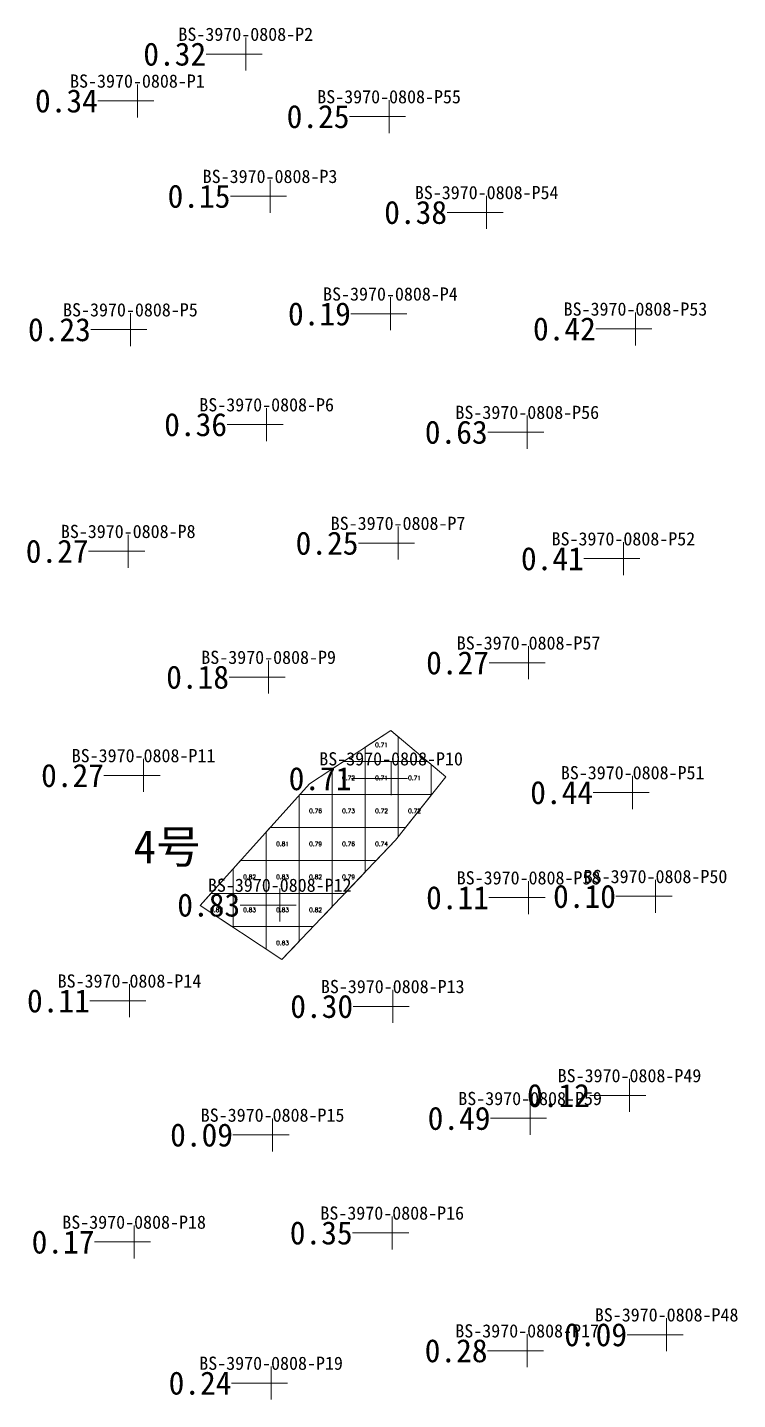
# Model space of a CAD drawing. Header units: inches. Extents: x 469936 to 470059, y 4349694 to 4349779.
# Drawn here: x 470030.37 to 470051.89, y 4349737.35 to 4349778.91 of the extents above; entities that cross this region are included whole.
import ezdxf
from ezdxf.enums import TextEntityAlignment as Align

# ---------------------------------------------------------------- set-up
doc = ezdxf.new("R2010")
doc.units = ezdxf.units.IN
doc.header["$MEASUREMENT"] = 0
for name, color, linetype, lineweight in [('0.500-1.000', 7, 'Continuous', 0), ('孔口文字', 7, 'Continuous', 0), ('点', 7, 'Continuous', 0), ('爆区方格网', 7, 'Continuous', 0), ('线条', 7, 'Continuous', 0), ('钻孔', 7, 'Continuous', 0)]:
    doc.layers.add(name, color=color, linetype=linetype, lineweight=lineweight)
doc.styles.add('3dmine_textStyle_1', font='txt.shx', dxfattribs={"height": 1, "bigfont": 'gbcbig.shx'})
doc.styles.add('3dmine_textStyle_3', font='宋体.ttf', dxfattribs={"height": 1})
doc.styles.add('3dmine_textStyle_4', font='simsunb.ttf', dxfattribs={"height": 1})

msp = doc.modelspace()

# ---------------------------------------------------------------- hatches: boundary and pattern name
at = {"layer": '钻孔', "linetype": 'Continuous', "lineweight": 0, "true_color": 0x808080, "extrusion": (0, 1, 0)}
for points in [[(-470037.987, 3959.519), (-470036.987, 3959.519), (-470036.987, 3971.519), (-470037.987, 3971.519)], [(-470034.704, 3959.531), (-470033.704, 3959.531), (-470033.704, 3971.531), (-470034.704, 3971.531)], [(-470042.331, 3959.508), (-470041.331, 3959.508), (-470041.331, 3971.508), (-470042.331, 3971.508)], [(-470038.723, 3960.449), (-470037.723, 3960.449), (-470037.723, 3971.449), (-470038.723, 3971.449)], [(-470045.288, 3960.297), (-470044.288, 3960.297), (-470044.288, 3971.297), (-470045.288, 3971.297)], [(-470042.372, 3960.423), (-470041.372, 3960.423), (-470041.372, 3971.423), (-470042.372, 3971.423)], [(-470034.491, 3959.711), (-470033.491, 3959.711), (-470033.491, 3971.711), (-470034.491, 3971.711)], [(-470049.797, 3959.857), (-470048.797, 3959.857), (-470048.797, 3970.857), (-470049.797, 3970.857)], [(-470038.62, 3960.474), (-470037.62, 3960.474), (-470037.62, 3971.474), (-470038.62, 3971.474)], [(-470034.424, 3960.458), (-470033.424, 3960.458), (-470033.424, 3971.458), (-470034.424, 3971.458)], [(-470042.603, 3960.4), (-470041.603, 3960.4), (-470041.603, 3971.4), (-470042.603, 3971.4)], [(-470049.432, 3959.915), (-470048.432, 3959.915), (-470048.432, 3970.915), (-470049.432, 3970.915)], [(-470046.559, 3960.384), (-470045.559, 3960.384), (-470045.559, 3971.384), (-470046.559, 3971.384)], [(-470038.68, 3960.491), (-470037.68, 3960.491), (-470037.68, 3971.491), (-470038.68, 3971.491)], [(-470034.889, 3959.846), (-470033.889, 3959.846), (-470033.889, 3971.846), (-470034.889, 3971.846)], [(-470049.713, 3960.243), (-470048.713, 3960.243), (-470048.713, 3971.243), (-470049.713, 3971.243)], [(-470050.406, 3960.323), (-470049.406, 3960.323), (-470049.406, 3971.323), (-470050.406, 3971.323)], [(-470046.558, 3960.306), (-470045.558, 3960.306), (-470045.558, 3971.306), (-470046.558, 3971.306)], [(-470034.462, 3960.127), (-470033.462, 3960.127), (-470033.462, 3971.127), (-470034.462, 3971.127)], [(-470042.441, 3960.035), (-470041.441, 3960.035), (-470041.441, 3971.035), (-470042.441, 3971.035)], [(-470049.617, 3959.794), (-470048.617, 3959.794), (-470048.617, 3970.794), (-470049.617, 3970.794)], [(-470046.605, 3959.944), (-470045.605, 3959.944), (-470045.605, 3970.944), (-470046.605, 3970.944)], [(-470038.8, 3959.934), (-470037.8, 3959.934), (-470037.8, 3970.934), (-470038.8, 3970.934)], [(-470042.426, 3959.841), (-470041.426, 3959.841), (-470041.426, 3970.841), (-470042.426, 3970.841)], [(-470034.603, 3959.837), (-470033.603, 3959.837), (-470033.603, 3970.837), (-470034.603, 3970.837)], [(-470050.743, 3959.527), (-470049.743, 3959.527), (-470049.743, 3970.527), (-470050.743, 3970.527)], [(-470046.515, 3959.759), (-470045.515, 3959.759), (-470045.515, 3970.759), (-470046.515, 3970.759)], [(-470038.754, 3959.613), (-470037.754, 3959.613), (-470037.754, 3970.613), (-470038.754, 3970.613)]]:
    msp.add_hatch(color=8, dxfattribs=at).paths.add_polyline_path(points, flags=0)
at = {"layer": '钻孔', "linetype": 'Continuous', "lineweight": 0, "true_color": 0x00ffff, "extrusion": (0, 1, 0)}
for points in [[(-470046.519, 3959.51), (-470045.519, 3959.51), (-470045.519, 3971.51), (-470046.519, 3971.51)], [(-470042.392, 3960.249), (-470041.392, 3960.249), (-470041.392, 3971.249), (-470042.392, 3971.249)], [(-470039.017, 3960.219), (-470038.017, 3960.219), (-470038.017, 3971.219), (-470039.017, 3971.219)]]:
    msp.add_hatch(color=4, dxfattribs=at).paths.add_polyline_path(points, flags=0)

# ---------------------------------------------------------------- linework, layer by layer
at = {"layer": '0.500-1.000', "color": 4, "linetype": 'Continuous', "lineweight": 0, "true_color": 0x00ffff}
msp.add_lwpolyline([(470043.046, 4349756.214), (470041.529, 4349754.299), (470040.667, 4349753.395), (470038.08, 4349750.68), (470035.601, 4349752.316), (470038.383, 4349755.409), (470038.916, 4349756.003), (470041.379, 4349757.616), (470043.046, 4349756.214)], dxfattribs=at)
at = {"layer": '点', "color": 138, "linetype": 'Continuous', "lineweight": 0, "true_color": 0x004c4c}
for points, elevation in [([(470036.987, 4349777.606), (470036.987, 4349778.606)], 3971.519), ([(470037.487, 4349778.106), (470036.487, 4349778.106)], 3971.519), ([(470033.704, 4349776.188), (470033.704, 4349777.188)], 3971.531), ([(470034.204, 4349776.688), (470033.204, 4349776.688)], 3971.531), ([(470041.331, 4349775.714), (470041.331, 4349776.714)], 3971.508), ([(470041.831, 4349776.214), (470040.831, 4349776.214)], 3971.508), ([(470037.723, 4349773.3), (470037.723, 4349774.3)], 3971.449), ([(470038.223, 4349773.8), (470037.223, 4349773.8)], 3971.449), ([(470044.288, 4349772.811), (470044.288, 4349773.811)], 3971.297), ([(470044.788, 4349773.311), (470043.788, 4349773.311)], 3971.297), ([(470041.372, 4349769.738), (470041.372, 4349770.738)], 3971.423), ([(470033.491, 4349769.259), (470033.491, 4349770.259)], 3971.711), ([(470041.872, 4349770.238), (470040.872, 4349770.238)], 3971.423), ([(470048.797, 4349769.282), (470048.797, 4349770.282)], 3970.857), ([(470033.991, 4349769.759), (470032.991, 4349769.759)], 3971.711), ([(470049.297, 4349769.782), (470048.297, 4349769.782)], 3970.857), ([(470037.62, 4349766.383), (470037.62, 4349767.383)], 3971.474), ([(470045.519, 4349766.153), (470045.519, 4349767.153)], 3971.51), ([(470038.12, 4349766.883), (470037.12, 4349766.883)], 3971.474), ([(470046.019, 4349766.653), (470045.019, 4349766.653)], 3971.51), ([(470041.603, 4349762.792), (470041.603, 4349763.792)], 3971.4), ([(470033.424, 4349762.546), (470033.424, 4349763.546)], 3971.458), ([(470033.924, 4349763.046), (470032.924, 4349763.046)], 3971.458), ([(470042.103, 4349763.292), (470041.103, 4349763.292)], 3971.4), ([(470048.432, 4349762.322), (470048.432, 4349763.322)], 3970.915), ([(470048.932, 4349762.822), (470047.932, 4349762.822)], 3970.915), ([(470045.559, 4349759.167), (470045.559, 4349760.167)], 3971.384), ([(470037.68, 4349758.733), (470037.68, 4349759.733)], 3971.491), ([(470046.059, 4349759.667), (470045.059, 4349759.667)], 3971.384), ([(470038.18, 4349759.233), (470037.18, 4349759.233)], 3971.491), ([(470033.889, 4349755.755), (470033.889, 4349756.755)], 3971.846), ([(470041.392, 4349755.658), (470041.392, 4349756.658)], 3971.249), ([(470034.389, 4349756.255), (470033.389, 4349756.255)], 3971.846), ([(470041.892, 4349756.158), (470040.892, 4349756.158)], 3971.249), ([(470048.713, 4349755.238), (470048.713, 4349756.238)], 3971.243), ([(470049.213, 4349755.738), (470048.213, 4349755.738)], 3971.243), ([(470045.558, 4349752.053), (470045.558, 4349753.053)], 3971.306), ([(470049.406, 4349752.093), (470049.406, 4349753.093)], 3971.323), ([(470038.017, 4349751.83), (470038.017, 4349752.83)], 3971.219), ([(470049.906, 4349752.593), (470048.906, 4349752.593)], 3971.323), ([(470038.517, 4349752.33), (470037.517, 4349752.33)], 3971.219), ([(470046.058, 4349752.553), (470045.058, 4349752.553)], 3971.306), ([(470033.462, 4349748.928), (470033.462, 4349749.928)], 3971.127), ([(470041.441, 4349748.76), (470041.441, 4349749.76)], 3971.035), ([(470033.962, 4349749.428), (470032.962, 4349749.428)], 3971.127), ([(470041.941, 4349749.26), (470040.941, 4349749.26)], 3971.035), ([(470048.617, 4349746.061), (470048.617, 4349747.061)], 3970.794), ([(470045.605, 4349745.369), (470045.605, 4349746.369)], 3970.944), ([(470049.117, 4349746.561), (470048.117, 4349746.561)], 3970.794), ([(470037.8, 4349744.865), (470037.8, 4349745.865)], 3970.934), ([(470046.105, 4349745.869), (470045.105, 4349745.869)], 3970.944), ([(470038.3, 4349745.365), (470037.3, 4349745.365)], 3970.934), ([(470033.603, 4349741.623), (470033.603, 4349742.623)], 3970.837), ([(470041.426, 4349741.899), (470041.426, 4349742.899)], 3970.841), ([(470041.926, 4349742.399), (470040.926, 4349742.399)], 3970.841), ([(470034.103, 4349742.123), (470033.103, 4349742.123)], 3970.837), ([(470049.743, 4349738.815), (470049.743, 4349739.815)], 3970.527), ([(470045.515, 4349738.33), (470045.515, 4349739.33)], 3970.759), ([(470050.243, 4349739.315), (470049.243, 4349739.315)], 3970.527), ([(470046.015, 4349738.83), (470045.015, 4349738.83)], 3970.759), ([(470037.754, 4349737.35), (470037.754, 4349738.35)], 3970.613), ([(470038.254, 4349737.85), (470037.254, 4349737.85)], 3970.613)]:
    msp.add_lwpolyline(points, dxfattribs=dict(at, elevation=elevation))
at = {"layer": '爆区方格网', "color": 4, "linetype": 'Continuous', "lineweight": 0, "true_color": 0x00ffff, "elevation": 3971.219}
for points in [[(470041.602, 4349757.428), (470041.602, 4349756.681), (470040.602, 4349756.681), (470040.602, 4349757.108), (470041.379, 4349757.616), (470041.602, 4349757.428)], [(470040.602, 4349755.681), (470039.602, 4349755.681), (470039.602, 4349756.452), (470039.951, 4349756.681), (470040.602, 4349756.681), (470040.602, 4349755.681)], [(470041.602, 4349755.681), (470040.602, 4349755.681), (470040.602, 4349756.681), (470041.602, 4349756.681), (470041.602, 4349755.681)], [(470042.602, 4349756.587), (470042.602, 4349755.681), (470041.602, 4349755.681), (470041.602, 4349756.681), (470042.491, 4349756.681), (470042.602, 4349756.587)], [(470039.602, 4349754.681), (470038.602, 4349754.681), (470038.602, 4349755.654), (470038.627, 4349755.681), (470039.602, 4349755.681), (470039.602, 4349754.681)], [(470040.602, 4349754.681), (470039.602, 4349754.681), (470039.602, 4349755.681), (470040.602, 4349755.681), (470040.602, 4349754.681)], [(470041.602, 4349754.681), (470040.602, 4349754.681), (470040.602, 4349755.681), (470041.602, 4349755.681), (470041.602, 4349754.681)], [(470042.602, 4349755.654), (470041.831, 4349754.681), (470041.602, 4349754.681), (470041.602, 4349755.681), (470042.602, 4349755.681), (470042.602, 4349755.654)], [(470038.602, 4349753.681), (470037.602, 4349753.681), (470037.602, 4349754.542), (470037.727, 4349754.681), (470038.602, 4349754.681), (470038.602, 4349753.681)], [(470039.602, 4349753.681), (470038.602, 4349753.681), (470038.602, 4349754.681), (470039.602, 4349754.681), (470039.602, 4349753.681)], [(470040.602, 4349753.681), (470039.602, 4349753.681), (470039.602, 4349754.681), (470040.602, 4349754.681), (470040.602, 4349753.681)], [(470041.602, 4349754.392), (470041.529, 4349754.299), (470040.94, 4349753.681), (470040.602, 4349753.681), (470040.602, 4349754.681), (470041.602, 4349754.681), (470041.602, 4349754.392)], [(470037.602, 4349752.681), (470036.602, 4349752.681), (470036.602, 4349753.43), (470036.828, 4349753.681), (470037.602, 4349753.681), (470037.602, 4349752.681)], [(470038.602, 4349752.681), (470037.602, 4349752.681), (470037.602, 4349753.681), (470038.602, 4349753.681), (470038.602, 4349752.681)], [(470039.602, 4349752.681), (470038.602, 4349752.681), (470038.602, 4349753.681), (470039.602, 4349753.681), (470039.602, 4349752.681)], [(470040.602, 4349753.327), (470039.987, 4349752.681), (470039.602, 4349752.681), (470039.602, 4349753.681), (470040.602, 4349753.681), (470040.602, 4349753.327)], [(470036.602, 4349751.681), (470036.564, 4349751.681), (470035.602, 4349752.316), (470035.602, 4349752.318), (470035.929, 4349752.681), (470036.602, 4349752.681), (470036.602, 4349751.681)], [(470037.602, 4349751.681), (470036.602, 4349751.681), (470036.602, 4349752.681), (470037.602, 4349752.681), (470037.602, 4349751.681)], [(470038.602, 4349751.681), (470037.602, 4349751.681), (470037.602, 4349752.681), (470038.602, 4349752.681), (470038.602, 4349751.681)], [(470039.602, 4349752.277), (470039.034, 4349751.681), (470038.602, 4349751.681), (470038.602, 4349752.681), (470039.602, 4349752.681), (470039.602, 4349752.277)], [(470038.602, 4349751.228), (470038.081, 4349750.681), (470038.079, 4349750.681), (470037.602, 4349750.995), (470037.602, 4349751.681), (470038.602, 4349751.681), (470038.602, 4349751.228)]]:
    msp.add_lwpolyline(points, dxfattribs=at)
at = {"layer": '线条', "color": 138, "linetype": 'Continuous', "lineweight": 0, "true_color": 0x004c4c}
for points, elevation in [([(470036.987, 4349778.106), (470036.987, 4349778.106), (470036.987, 4349778.106)], 3971.519), ([(470033.704, 4349776.688), (470033.704, 4349776.688), (470033.704, 4349776.688)], 3971.531), ([(470041.331, 4349776.214), (470041.331, 4349776.214), (470041.331, 4349776.214)], 3971.508), ([(470037.723, 4349773.8), (470037.723, 4349773.8), (470037.723, 4349773.8)], 3971.449), ([(470044.288, 4349773.311), (470044.288, 4349773.311), (470044.288, 4349773.311)], 3971.297), ([(470041.372, 4349770.238), (470041.372, 4349770.238), (470041.372, 4349770.238)], 3971.423), ([(470033.491, 4349769.759), (470033.491, 4349769.759), (470033.491, 4349769.759)], 3971.711), ([(470048.797, 4349769.782), (470048.797, 4349769.782), (470048.797, 4349769.782)], 3970.857), ([(470037.62, 4349766.883), (470037.62, 4349766.883), (470037.62, 4349766.883)], 3971.474), ([(470045.519, 4349766.653), (470045.519, 4349766.653), (470045.519, 4349766.653)], 3971.51), ([(470033.424, 4349763.046), (470033.424, 4349763.046), (470033.424, 4349763.046)], 3971.458), ([(470041.603, 4349763.292), (470041.603, 4349763.292), (470041.603, 4349763.292)], 3971.4), ([(470048.432, 4349762.822), (470048.432, 4349762.822), (470048.432, 4349762.822)], 3970.915), ([(470045.559, 4349759.667), (470045.559, 4349759.667), (470045.559, 4349759.667)], 3971.384), ([(470037.68, 4349759.233), (470037.68, 4349759.233), (470037.68, 4349759.233)], 3971.491), ([(470033.889, 4349756.255), (470033.889, 4349756.255), (470033.889, 4349756.255)], 3971.846), ([(470041.392, 4349756.158), (470041.392, 4349756.158), (470041.392, 4349756.158)], 3971.249), ([(470048.713, 4349755.738), (470048.713, 4349755.738), (470048.713, 4349755.738)], 3971.243), ([(470049.406, 4349752.593), (470049.406, 4349752.593), (470049.406, 4349752.593)], 3971.323), ([(470038.017, 4349752.33), (470038.017, 4349752.33), (470038.017, 4349752.33)], 3971.219), ([(470045.558, 4349752.553), (470045.558, 4349752.553), (470045.558, 4349752.553)], 3971.306), ([(470033.462, 4349749.428), (470033.462, 4349749.428), (470033.462, 4349749.428)], 3971.127), ([(470041.441, 4349749.26), (470041.441, 4349749.26), (470041.441, 4349749.26)], 3971.035), ([(470048.617, 4349746.561), (470048.617, 4349746.561), (470048.617, 4349746.561)], 3970.794), ([(470045.605, 4349745.869), (470045.605, 4349745.869), (470045.605, 4349745.869)], 3970.944), ([(470037.8, 4349745.365), (470037.8, 4349745.365), (470037.8, 4349745.365)], 3970.934), ([(470041.426, 4349742.399), (470041.426, 4349742.399), (470041.426, 4349742.399)], 3970.841), ([(470033.603, 4349742.123), (470033.603, 4349742.123), (470033.603, 4349742.123)], 3970.837), ([(470049.743, 4349739.315), (470049.743, 4349739.315), (470049.743, 4349739.315)], 3970.527), ([(470045.515, 4349738.83), (470045.515, 4349738.83), (470045.515, 4349738.83)], 3970.759), ([(470037.754, 4349737.85), (470037.754, 4349737.85), (470037.754, 4349737.85)], 3970.613)]:
    msp.add_lwpolyline(points, dxfattribs=dict(at, elevation=elevation))
at = {"layer": '钻孔', "color": 8, "linetype": 'Continuous', "lineweight": 0, "true_color": 0x808080}
for points, elevation in [([(470036.987, 4349778.106), (470035.787, 4349778.106)], 3971.519), ([(470036.987, 4349778.106), (470035.787, 4349778.106)], 3959.519), ([(470033.704, 4349776.688), (470032.504, 4349776.688)], 3971.531), ([(470033.704, 4349776.688), (470032.504, 4349776.688)], 3959.531), ([(470041.331, 4349776.214), (470040.131, 4349776.214)], 3971.508), ([(470041.331, 4349776.214), (470040.131, 4349776.214)], 3959.508), ([(470037.723, 4349773.8), (470036.523, 4349773.8)], 3971.449), ([(470037.723, 4349773.8), (470036.523, 4349773.8)], 3960.449), ([(470044.288, 4349773.311), (470043.088, 4349773.311)], 3971.297), ([(470044.288, 4349773.311), (470043.088, 4349773.311)], 3960.297), ([(470041.372, 4349770.238), (470040.172, 4349770.238)], 3971.423), ([(470041.372, 4349770.238), (470040.172, 4349770.238)], 3960.423), ([(470033.491, 4349769.759), (470032.291, 4349769.759)], 3971.711), ([(470033.491, 4349769.759), (470032.291, 4349769.759)], 3959.711), ([(470048.797, 4349769.782), (470047.597, 4349769.782)], 3970.857), ([(470048.797, 4349769.782), (470047.597, 4349769.782)], 3959.857), ([(470037.62, 4349766.883), (470036.42, 4349766.883)], 3971.474), ([(470037.62, 4349766.883), (470036.42, 4349766.883)], 3960.474), ([(470033.424, 4349763.046), (470032.224, 4349763.046)], 3971.458), ([(470033.424, 4349763.046), (470032.224, 4349763.046)], 3960.458), ([(470041.603, 4349763.292), (470040.403, 4349763.292)], 3971.4), ([(470041.603, 4349763.292), (470040.403, 4349763.292)], 3960.4), ([(470048.432, 4349762.822), (470047.232, 4349762.822)], 3970.915), ([(470048.432, 4349762.822), (470047.232, 4349762.822)], 3959.915), ([(470045.559, 4349759.667), (470044.359, 4349759.667)], 3971.384), ([(470045.559, 4349759.667), (470044.359, 4349759.667)], 3960.384), ([(470037.68, 4349759.233), (470036.48, 4349759.233)], 3971.491), ([(470037.68, 4349759.233), (470036.48, 4349759.233)], 3960.491), ([(470033.889, 4349756.255), (470032.689, 4349756.255)], 3971.846), ([(470033.889, 4349756.255), (470032.689, 4349756.255)], 3959.846), ([(470048.713, 4349755.738), (470047.513, 4349755.738)], 3971.243), ([(470048.713, 4349755.738), (470047.513, 4349755.738)], 3960.243), ([(470049.406, 4349752.593), (470048.206, 4349752.593)], 3971.323), ([(470049.406, 4349752.593), (470048.206, 4349752.593)], 3960.323), ([(470045.558, 4349752.553), (470044.358, 4349752.553)], 3971.306), ([(470045.558, 4349752.553), (470044.358, 4349752.553)], 3960.306), ([(470033.462, 4349749.428), (470032.262, 4349749.428)], 3971.127), ([(470033.462, 4349749.428), (470032.262, 4349749.428)], 3960.127), ([(470041.441, 4349749.26), (470040.241, 4349749.26)], 3971.035), ([(470041.441, 4349749.26), (470040.241, 4349749.26)], 3960.035), ([(470048.617, 4349746.561), (470047.417, 4349746.561)], 3970.794), ([(470048.617, 4349746.561), (470047.417, 4349746.561)], 3959.794), ([(470045.605, 4349745.869), (470044.405, 4349745.869)], 3970.944), ([(470045.605, 4349745.869), (470044.405, 4349745.869)], 3959.944), ([(470037.8, 4349745.365), (470036.6, 4349745.365)], 3970.934), ([(470037.8, 4349745.365), (470036.6, 4349745.365)], 3959.934), ([(470041.426, 4349742.399), (470040.226, 4349742.399)], 3970.841), ([(470041.426, 4349742.399), (470040.226, 4349742.399)], 3959.841), ([(470033.603, 4349742.123), (470032.403, 4349742.123)], 3970.837), ([(470033.603, 4349742.123), (470032.403, 4349742.123)], 3959.837), ([(470049.743, 4349739.315), (470048.543, 4349739.315)], 3970.527), ([(470049.743, 4349739.315), (470048.543, 4349739.315)], 3959.527), ([(470045.515, 4349738.83), (470044.315, 4349738.83)], 3970.759), ([(470045.515, 4349738.83), (470044.315, 4349738.83)], 3959.759), ([(470037.754, 4349737.85), (470036.554, 4349737.85)], 3970.613), ([(470037.754, 4349737.85), (470036.554, 4349737.85)], 3959.613)]:
    msp.add_lwpolyline(points, dxfattribs=dict(at, elevation=elevation))
at = {"layer": '钻孔', "color": 4, "linetype": 'Continuous', "lineweight": 0, "true_color": 0x00ffff}
for points, elevation in [([(470045.519, 4349766.653), (470044.319, 4349766.653)], 3971.51), ([(470045.519, 4349766.653), (470044.319, 4349766.653)], 3959.51), ([(470041.392, 4349756.158), (470040.192, 4349756.158)], 3971.249), ([(470041.392, 4349756.158), (470040.192, 4349756.158)], 3960.249), ([(470038.017, 4349752.33), (470036.817, 4349752.33)], 3971.219), ([(470038.017, 4349752.33), (470036.817, 4349752.33)], 3960.219)]:
    msp.add_lwpolyline(points, dxfattribs=dict(at, elevation=elevation))

# ---------------------------------------------------------------- texts
at = {"color": 4, "linetype": 'Continuous', "lineweight": 0, "true_color": 0x00ffff, "style": '3dmine_textStyle_1'}
for s, p in [('0.71', (470041.102, 4349757.181, 3971.219)), ('0.72', (470040.102, 4349756.181, 3971.219)), ('0.71', (470041.102, 4349756.181, 3971.219)), ('0.71', (470042.102, 4349756.181, 3971.219)), ('0.76', (470039.102, 4349755.181, 3971.219)), ('0.73', (470040.102, 4349755.181, 3971.219)), ('0.72', (470041.102, 4349755.181, 3971.219)), ('0.72', (470042.102, 4349755.181, 3971.219)), ('0.81', (470038.102, 4349754.181, 3971.219)), ('0.79', (470039.102, 4349754.181, 3971.219)), ('0.76', (470040.102, 4349754.181, 3971.219)), ('0.74', (470041.102, 4349754.181, 3971.219)), ('0.82', (470037.102, 4349753.181, 3971.219)), ('0.83', (470038.102, 4349753.181, 3971.219)), ('0.82', (470039.102, 4349753.181, 3971.219)), ('0.79', (470040.102, 4349753.181, 3971.219)), ('0.82', (470036.102, 4349752.181, 3971.219)), ('0.83', (470037.102, 4349752.181, 3971.219)), ('0.83', (470038.102, 4349752.181, 3971.219)), ('0.82', (470039.102, 4349752.181, 3971.219)), ('0.83', (470038.102, 4349751.181, 3971.219))]:
    msp.add_text(s, height=0.13, dxfattribs=at).set_placement(p, align=Align.MIDDLE_CENTER)
at = {"color": 7, "linetype": 'Continuous', "lineweight": 0, "style": '3dmine_textStyle_3'}
msp.add_text('4号', height=1, dxfattribs=at).set_placement((470033.586, 4349753.597, 1985.923))
at = {"layer": '孔口文字', "color": 138, "linetype": 'Continuous', "lineweight": 0, "true_color": 0x004c4c, "style": '3dmine_textStyle_4'}
for s, p in [('BS-3970-0808-P2', (470036.987, 4349778.506, 3971.519)), ('BS-3970-0808-P1', (470033.704, 4349777.088, 3971.531)), ('BS-3970-0808-P55', (470041.331, 4349776.614, 3971.508)), ('BS-3970-0808-P3', (470037.723, 4349774.2, 3971.449)), ('BS-3970-0808-P54', (470044.288, 4349773.711, 3971.297)), ('BS-3970-0808-P4', (470041.372, 4349770.638, 3971.423)), ('BS-3970-0808-P5', (470033.491, 4349770.159, 3971.711)), ('BS-3970-0808-P53', (470048.797, 4349770.182, 3970.857)), ('BS-3970-0808-P6', (470037.62, 4349767.283, 3971.474)), ('BS-3970-0808-P56', (470045.519, 4349767.053, 3971.51)), ('BS-3970-0808-P8', (470033.424, 4349763.446, 3971.458)), ('BS-3970-0808-P7', (470041.603, 4349763.692, 3971.4)), ('BS-3970-0808-P52', (470048.432, 4349763.222, 3970.915)), ('BS-3970-0808-P57', (470045.559, 4349760.067, 3971.384)), ('BS-3970-0808-P9', (470037.68, 4349759.633, 3971.491)), ('BS-3970-0808-P11', (470033.889, 4349756.655, 3971.846)), ('BS-3970-0808-P10', (470041.392, 4349756.558, 3971.249)), ('BS-3970-0808-P51', (470048.713, 4349756.138, 3971.243)), ('BS-3970-0808-P50', (470049.406, 4349752.993, 3971.323)), ('BS-3970-0808-P12', (470038.017, 4349752.73, 3971.219)), ('BS-3970-0808-P58', (470045.558, 4349752.953, 3971.306)), ('BS-3970-0808-P14', (470033.462, 4349749.828, 3971.127)), ('BS-3970-0808-P13', (470041.441, 4349749.66, 3971.035)), ('BS-3970-0808-P49', (470048.617, 4349746.961, 3970.794)), ('BS-3970-0808-P59', (470045.605, 4349746.269, 3970.944)), ('BS-3970-0808-P15', (470037.8, 4349745.765, 3970.934)), ('BS-3970-0808-P16', (470041.426, 4349742.799, 3970.841)), ('BS-3970-0808-P18', (470033.603, 4349742.523, 3970.837)), ('BS-3970-0808-P48', (470049.743, 4349739.715, 3970.527)), ('BS-3970-0808-P17', (470045.515, 4349739.23, 3970.759)), ('BS-3970-0808-P19', (470037.754, 4349738.25, 3970.613))]:
    msp.add_text(s, height=0.4, dxfattribs=at).set_placement(p, align=Align.CENTER)
at = {"layer": '钻孔', "color": 8, "linetype": 'Continuous', "lineweight": 0, "true_color": 0x808080, "style": '3dmine_textStyle_4'}
for s, p in [('0.32', (470035.787, 4349778.106, 3971.519)), ('0.34', (470032.504, 4349776.688, 3971.531)), ('0.25', (470040.131, 4349776.214, 3971.508)), ('0.15', (470036.523, 4349773.8, 3971.449)), ('0.38', (470043.088, 4349773.311, 3971.297)), ('0.19', (470040.172, 4349770.238, 3971.423)), ('0.23', (470032.291, 4349769.759, 3971.711)), ('0.42', (470047.597, 4349769.782, 3970.857)), ('0.36', (470036.42, 4349766.883, 3971.474)), ('0.27', (470032.224, 4349763.046, 3971.458)), ('0.25', (470040.403, 4349763.292, 3971.4)), ('0.41', (470047.232, 4349762.822, 3970.915)), ('0.27', (470044.359, 4349759.667, 3971.384)), ('0.18', (470036.48, 4349759.233, 3971.491)), ('0.27', (470032.689, 4349756.255, 3971.846)), ('0.44', (470047.513, 4349755.738, 3971.243)), ('0.11', (470044.358, 4349752.553, 3971.306)), ('0.10', (470048.206, 4349752.593, 3971.323)), ('0.11', (470032.262, 4349749.428, 3971.127)), ('0.30', (470040.241, 4349749.26, 3971.035)), ('0.12', (470047.417, 4349746.561, 3970.794)), ('0.49', (470044.405, 4349745.869, 3970.944)), ('0.09', (470036.6, 4349745.365, 3970.934)), ('0.35', (470040.226, 4349742.399, 3970.841)), ('0.17', (470032.403, 4349742.123, 3970.837)), ('0.09', (470048.543, 4349739.315, 3970.527)), ('0.28', (470044.315, 4349738.83, 3970.759)), ('0.24', (470036.554, 4349737.85, 3970.613))]:
    msp.add_text(s, height=0.7, dxfattribs=at).set_placement(p, align=Align.MIDDLE_RIGHT)
at = {"layer": '钻孔', "color": 4, "linetype": 'Continuous', "lineweight": 0, "true_color": 0x00ffff, "style": '3dmine_textStyle_4'}
for s, p in [('0.63', (470044.319, 4349766.653, 3971.51)), ('0.71', (470040.192, 4349756.158, 3971.249)), ('0.83', (470036.817, 4349752.33, 3971.219))]:
    msp.add_text(s, height=0.7, dxfattribs=at).set_placement(p, align=Align.MIDDLE_RIGHT)

doc.saveas('drawing.dxf')
